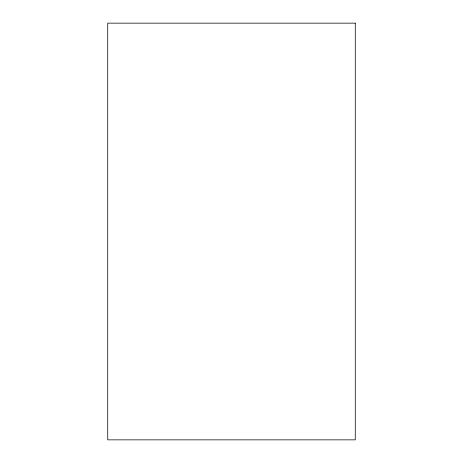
<?xml version="1.0" encoding="UTF-8"?>
<svg xmlns="http://www.w3.org/2000/svg" width="463" height="463" viewBox="0 0 463 463"><rect width="100%" height="100%" fill="white"/><g stroke="black" fill="none" stroke-linecap="round" stroke-linejoin="round"><path stroke-width="0.69" d="M355.271 23.15L107.729 23.15L107.729 439.85L355.271 439.85L355.271 23.15"/></g></svg>
